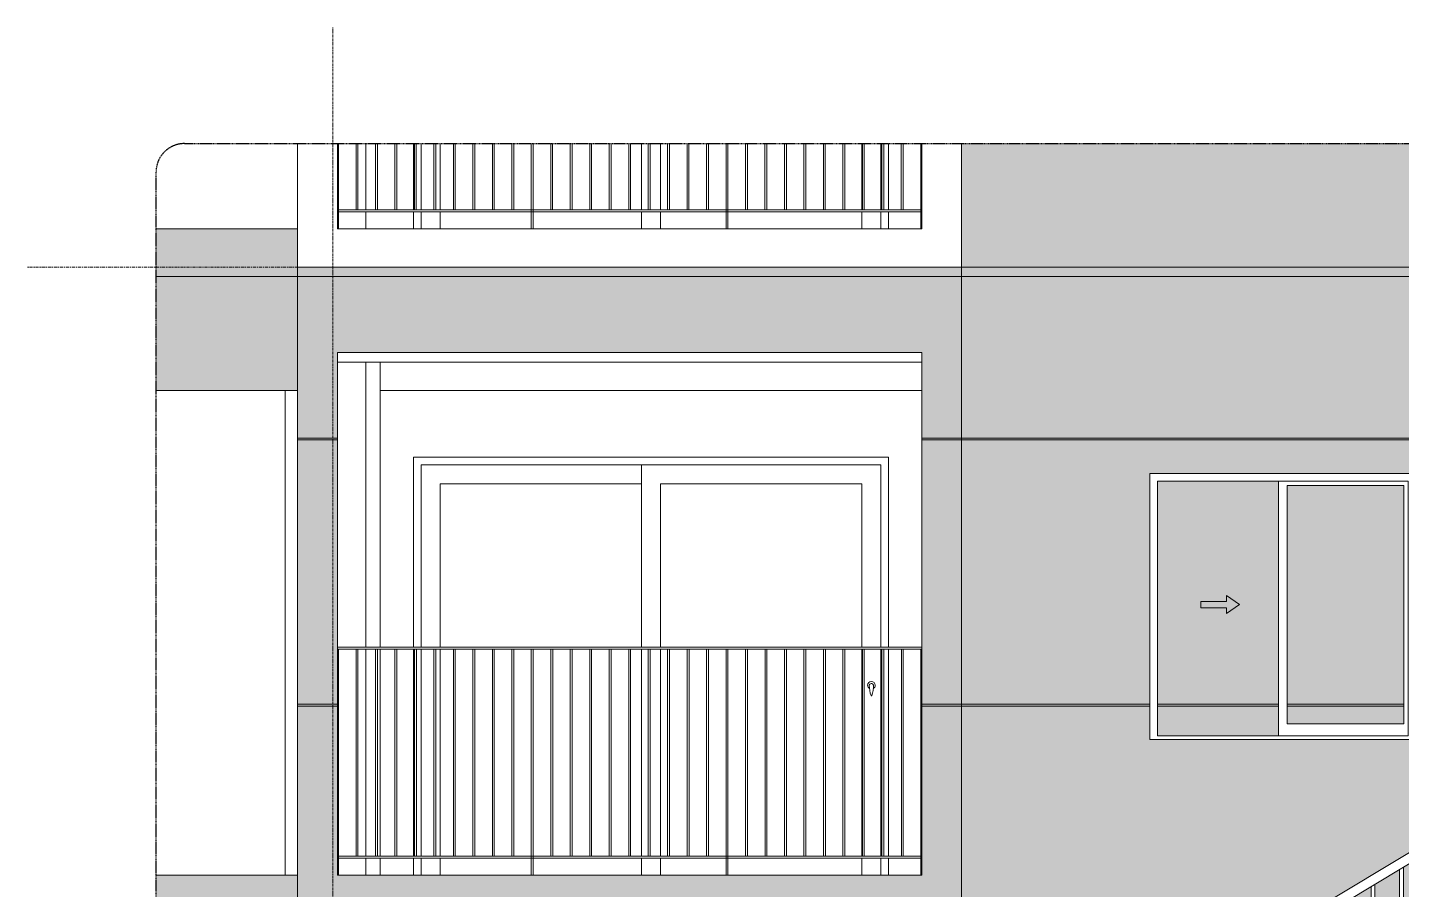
# Model space of a CAD drawing. Header units: millimetres. Extents: x 46644 to 147176, y -1287 to 53383.
# Drawn here: x 78097 to 85328, y 2325 to 6860 of the extents above; entities that cross this region are included whole.
import ezdxf

# ---------------------------------------------------------------- set-up
doc = ezdxf.new("R2010")
doc.units = ezdxf.units.MM
for name, pattern in [('Centre', [31.75, 6.35, -4.7625, 15.875, -4.7625]), ('Grid Line', [22.225, 12.7, -3.175, 3.175, -3.175]), ('Hidden', [7.14375, 4.7625, -2.38125])]:
    doc.linetypes.add(name, pattern=pattern)
for name, color, linetype, lineweight in [('0-3', 130, 'Continuous', 5), ('A-DETL-GENF', 92, 'Continuous', 18), ('A-DETL-GENF-2', 92, 'Hidden', 25), ('A-DOOR', 31, 'Continuous', 18), ('A-DOOR-FRAM-1', 31, 'Continuous', 18), ('A-FLOR-HRAL', 11, 'Continuous', 18), ('A-FLOR-HRAL-1', 250, 'Continuous', 18), ('A-FLOR-LEVL-2', 51, 'Centre', 9), ('A-GLAZ', 151, 'Continuous', 18), ('A-WALL', 113, 'Continuous', 18), ('A-WALL-PATT-4', 254, 'Continuous', 5), ('I-WALL', 2, 'Continuous', 18), ('S-BEAM-2', 250, 'Continuous', 18), ('S-COLS-4', 250, 'Continuous', 18), ('S-GRID-1', 1, 'Grid Line', 9)]:
    doc.layers.add(name, color=color, linetype=linetype, lineweight=lineweight)

# ---------------------------------------------------------------- blocks, each defined once
blk = doc.blocks.new('NCV_TKTC_KET CAU_rvt-3-TKCS_SẢNH - BẬC CẤP 1 - MẶT CẮT 1')
at = {"layer": 'S-BEAM-2'}
for p, q in [((-57852.6, 5100), (-60927.5, 5100)), ((-60702.6, 5100), (-60702.6, 4950)), ((-57852.6, 4950), (-60702.6, 4950))]:
    blk.add_line(p, q, dxfattribs=at)
at = {"layer": 'S-COLS-4'}
for p, q in [((-60777.6, 5900), (-60777.6, 6249.3)), ((-60777.6, 5800), (-60777.6, 5890)), ((-60702.6, 3600), (-60702.6, 5100)), ((-61202.6, 4950), (-61202.6, 2400)), ((-60702.6, 2500), (-60702.6, 3590)), ((-60702.6, 2400), (-60702.6, 2490))]:
    blk.add_line(p, q, dxfattribs=at)
blk = doc.blocks.new('1_FAMILY RVT - W01-WxH 1400x1400xmm-389822-TKCS_SẢNH - BẬC CẤP 1 - MẶT CẮT 1')
at = {"layer": 'A-DETL-GENF'}
blk.add_hatch(color=256, dxfattribs=at).paths.add_polyline_path([(-56248.1, 3776.5), (-56180.3, 3823.9), (-56248.1, 3871.4), (-56248.1, 3840.9), (-56383.5, 3840.9), (-56383.5, 3807), (-56248.1, 3807)])
for p, q in [((-56383.5, 3840.9), (-56383.5, 3807)), ((-56383.5, 3840.9), (-56248.1, 3840.9)), ((-56248.1, 3840.9), (-56383.5, 3840.9)), ((-56383.5, 3840.9), (-56383.5, 3807)), ((-56248.1, 3871.4), (-56248.1, 3840.9)), ((-56180.3, 3823.9), (-56248.1, 3871.4)), ((-56180.3, 3823.9), (-56248.1, 3871.4)), ((-56248.1, 3871.4), (-56248.1, 3840.9)), ((-56383.5, 3807), (-56248.1, 3807)), ((-56383.5, 3807), (-56248.1, 3807)), ((-56180.3, 3823.9), (-56248.1, 3776.5)), ((-56248.1, 3776.5), (-56180.3, 3823.9)), ((-56248.1, 3807), (-56248.1, 3776.5)), ((-56248.1, 3807), (-56248.1, 3776.5))]:
    blk.add_line(p, q, dxfattribs=at)
at = {"layer": 'A-GLAZ'}
for p, q in [((-55252.6, 4514.4), (-56652.6, 4514.4)), ((-56652.6, 4514.4), (-56652.6, 3114.4)), ((-55252.6, 4514.4), (-55252.6, 3114.4)), ((-56611.6, 4473.5), (-55293.5, 4473.5)), ((-56611.6, 3133.5), (-56611.6, 4473.5)), ((-55974.8, 4473.5), (-55974.8, 3133.5)), ((-55930.3, 3197), (-55930.3, 4450.9)), ((-55930.3, 4450.9), (-55316.1, 4450.9)), ((-55316.1, 4450.9), (-55316.1, 3197)), ((-55293.5, 3133.5), (-55293.5, 4473.5)), ((-55316.1, 3197), (-55930.3, 3197)), ((-55252.6, 3114.4), (-56652.6, 3114.4)), ((-55293.5, 3133.5), (-56611.6, 3133.5))]:
    blk.add_line(p, q, dxfattribs=at)
blk = doc.blocks.new('DEG_02-DEG_03 - DEG_02-2500x2400mm-CỬA ĐI 02 CÁNH TRƯỢT-625766-TKCS_SẢNH - BẬC CẤP 1 - MẶT CẮT 1')
at = {"layer": 'A-DOOR'}
for p, q in [((-58067.6, 4560), (-59327.6, 4560)), ((-59327.6, 3600), (-59327.6, 4560)), ((-58067.6, 4560), (-58067.6, 3600)), ((-60387.6, 4460), (-60387.6, 3600)), ((-60387.6, 4460), (-59327.6, 4460)), ((-59227.6, 4460), (-59227.6, 3600)), ((-59227.6, 4460), (-58167.6, 4460)), ((-58167.6, 3600), (-58167.6, 4460)), ((-60387.6, 3590), (-60387.6, 2500)), ((-59327.6, 2500), (-59327.6, 3590)), ((-59227.6, 3590), (-59227.6, 2500)), ((-58167.6, 2500), (-58167.6, 3590)), ((-58067.6, 3590), (-58067.6, 2500)), ((-60387.6, 2490), (-60387.6, 2400)), ((-59327.6, 2400), (-59327.6, 2490)), ((-59227.6, 2490), (-59227.6, 2400)), ((-58167.6, 2400), (-58167.6, 2490)), ((-58067.6, 2490), (-58067.6, 2400))]:
    blk.add_line(p, q, dxfattribs=at)
at = {"layer": 'A-DOOR', "flags": 128}
blk.add_lwpolyline([(-58116.1, 3408.7), (-58116.8, 3408.7), (-58118.2, 3408.7), (-58119, 3408.7), (-58119.1, 3408.7)], dxfattribs=at)
at = {"layer": 'A-DOOR'}
for centre, radius, start, end in [((-58117.6, 3400), 20, 0, 180), ((-58117.6, 3400), 20, 180, 240), ((-58119.1, 3399.2), 9.45, 90, 180), ((-57963.8, 3399.2), 164.8, 180, 199.13397), ((-58116.1, 3399.2), 9.45, 0, 90), ((-58271.4, 3399.2), 164.8, 340.86603, 0), ((-58117.6, 3400), 20, 300, 0), ((-58117.2, 3346), 2.34, 199.13397, 261.03098), ((-58117.9, 3346), 2.34, 278.96902, 340.86603)]:
    blk.add_arc(centre, radius, start, end, dxfattribs=at)
at = {"layer": 'A-DOOR-FRAM-1'}
for p, q in [((-58027.6, 4600), (-60527.6, 4600)), ((-60527.6, 4600), (-60527.6, 3600)), ((-60487.6, 3600), (-60487.6, 4560)), ((-60487.6, 4560), (-58067.6, 4560)), ((-58067.6, 3600), (-58067.6, 4560)), ((-58027.6, 4600), (-58027.6, 3600)), ((-60527.6, 3590), (-60527.6, 2500)), ((-60487.6, 2500), (-60487.6, 3590)), ((-58067.6, 2500), (-58067.6, 3590)), ((-58027.6, 3590), (-58027.6, 2500)), ((-60527.6, 2490), (-60527.6, 2400)), ((-60487.6, 2400), (-60487.6, 2490)), ((-58067.6, 2400), (-58067.6, 2490)), ((-58027.6, 2490), (-58027.6, 2400))]:
    blk.add_line(p, q, dxfattribs=at)
blk = doc.blocks.new('DEG_02-DEG_03 - DEG_02-2500x2400mm-CỬA ĐI 02 CÁNH TRƯỢT-V43-TKCS_SẢNH - BẬC CẤP 1 - MẶT CẮT 1')
at = {"layer": 'A-DOOR'}
for p, q in [((-60387.6, 6249.3), (-60387.6, 5900)), ((-59327.6, 5900), (-59327.6, 6249.3)), ((-59227.6, 6249.3), (-59227.6, 5900)), ((-58167.6, 5900), (-58167.6, 6249.3)), ((-58067.6, 6249.3), (-58067.6, 5900)), ((-60387.6, 5890), (-60387.6, 5800)), ((-59327.6, 5800), (-59327.6, 5890)), ((-59227.6, 5890), (-59227.6, 5800)), ((-58167.6, 5800), (-58167.6, 5890)), ((-58067.6, 5890), (-58067.6, 5800))]:
    blk.add_line(p, q, dxfattribs=at)
at = {"layer": 'A-DOOR-FRAM-1'}
for p, q in [((-60527.6, 6249.3), (-60527.6, 5900)), ((-60487.6, 5900), (-60487.6, 6249.3)), ((-58067.6, 5900), (-58067.6, 6249.3)), ((-58027.6, 6249.3), (-58027.6, 5900)), ((-60527.6, 5890), (-60527.6, 5800)), ((-60487.6, 5800), (-60487.6, 5890)), ((-58067.6, 5800), (-58067.6, 5890)), ((-58027.6, 5890), (-58027.6, 5800))]:
    blk.add_line(p, q, dxfattribs=at)
blk = doc.blocks.new('Railing - 10mm-1251313-TKCS_SẢNH - BẬC CẤP 1 - MẶT CẮT 1')
at = {"layer": 'A-FLOR-HRAL'}
for p, q in [((-60830.1, 5900), (-60830.1, 6249.3)), ((-60820.1, 6249.3), (-60820.1, 5900))]:
    blk.add_line(p, q, dxfattribs=at)
blk = doc.blocks.new('Railing - 50 x 10mm-1251315-TKCS_SẢNH - BẬC CẤP 1 - MẶT CẮT 1')
at = {"layer": 'A-FLOR-HRAL'}
for p, q in [((-59907.6, 5800), (-59907.6, 6249.3)), ((-59897.6, 6249.3), (-59897.6, 5800))]:
    blk.add_line(p, q, dxfattribs=at)
blk = doc.blocks.new('Railing - 50 x 10mm-1251311-TKCS_SẢNH - BẬC CẤP 1 - MẶT CẮT 1')
at = {"layer": 'A-FLOR-HRAL'}
blk.add_line((-60922.6, 6249.3), (-60922.6, 5800), dxfattribs=at)
blk = doc.blocks.new('Railing - 50 x 10mm-V45-TKCS_SẢNH - BẬC CẤP 1 - MẶT CẮT 1')
at = {"layer": 'A-FLOR-HRAL'}
blk.add_line((-57857.6, 5800), (-57857.6, 6249.3), dxfattribs=at)
blk = doc.blocks.new('Railing - Railing-1235163-TKCS_SẢNH - BẬC CẤP 1 - MẶT CẮT 1')
at = {"layer": 'A-FLOR-HRAL'}
for p, q in [((-60927.564287, 5900), (-57852.564287, 5900)), ((-60927.564287, 5890), (-57852.564287, 5890))]:
    blk.add_line(p, q, dxfattribs=at)
for name, p in [('Railing - 50 x 10mm-1251311-TKCS_SẢNH - BẬC CẤP 1 - MẶT CẮT 1', (0, 0)), ('Railing - 10mm-1251313-TKCS_SẢNH - BẬC CẤP 1 - MẶT CẮT 1', (0, 0)), ('Railing - 10mm-1251313-TKCS_SẢNH - BẬC CẤP 1 - MẶT CẮT 1', (102.5, 0)), ('Railing - 10mm-1251313-TKCS_SẢNH - BẬC CẤP 1 - MẶT CẮT 1', (205, 0)), ('Railing - 10mm-1251313-TKCS_SẢNH - BẬC CẤP 1 - MẶT CẮT 1', (307.5, 0)), ('Railing - 10mm-1251313-TKCS_SẢNH - BẬC CẤP 1 - MẶT CẮT 1', (410, 0)), ('Railing - 10mm-1251313-TKCS_SẢNH - BẬC CẤP 1 - MẶT CẮT 1', (512.5, 0)), ('Railing - 10mm-1251313-TKCS_SẢNH - BẬC CẤP 1 - MẶT CẮT 1', (615, 0)), ('Railing - 10mm-1251313-TKCS_SẢNH - BẬC CẤP 1 - MẶT CẮT 1', (717.5, 0)), ('Railing - 10mm-1251313-TKCS_SẢNH - BẬC CẤP 1 - MẶT CẮT 1', (820, 0)), ('Railing - 50 x 10mm-1251315-TKCS_SẢNH - BẬC CẤP 1 - MẶT CẮT 1', (0, 0)), ('Railing - 10mm-1251313-TKCS_SẢNH - BẬC CẤP 1 - MẶT CẮT 1', (1025, 0)), ('Railing - 10mm-1251313-TKCS_SẢNH - BẬC CẤP 1 - MẶT CẮT 1', (1127.5, 0)), ('Railing - 10mm-1251313-TKCS_SẢNH - BẬC CẤP 1 - MẶT CẮT 1', (1230, 0)), ('Railing - 10mm-1251313-TKCS_SẢNH - BẬC CẤP 1 - MẶT CẮT 1', (1332.5, 0)), ('Railing - 10mm-1251313-TKCS_SẢNH - BẬC CẤP 1 - MẶT CẮT 1', (1435, 0)), ('Railing - 10mm-1251313-TKCS_SẢNH - BẬC CẤP 1 - MẶT CẮT 1', (1537.5, 0)), ('Railing - 10mm-1251313-TKCS_SẢNH - BẬC CẤP 1 - MẶT CẮT 1', (1640, 0)), ('Railing - 10mm-1251313-TKCS_SẢNH - BẬC CẤP 1 - MẶT CẮT 1', (1742.5, 0)), ('Railing - 10mm-1251313-TKCS_SẢNH - BẬC CẤP 1 - MẶT CẮT 1', (1845, 0)), ('Railing - 50 x 10mm-1251315-TKCS_SẢNH - BẬC CẤP 1 - MẶT CẮT 1', (1025, 0)), ('Railing - 10mm-1251313-TKCS_SẢNH - BẬC CẤP 1 - MẶT CẮT 1', (2050, 0)), ('Railing - 10mm-1251313-TKCS_SẢNH - BẬC CẤP 1 - MẶT CẮT 1', (2152.5, 0)), ('Railing - 10mm-1251313-TKCS_SẢNH - BẬC CẤP 1 - MẶT CẮT 1', (2255, 0)), ('Railing - 10mm-1251313-TKCS_SẢNH - BẬC CẤP 1 - MẶT CẮT 1', (2357.5, 0)), ('Railing - 10mm-1251313-TKCS_SẢNH - BẬC CẤP 1 - MẶT CẮT 1', (2460, 0)), ('Railing - 10mm-1251313-TKCS_SẢNH - BẬC CẤP 1 - MẶT CẮT 1', (2562.5, 0)), ('Railing - 10mm-1251313-TKCS_SẢNH - BẬC CẤP 1 - MẶT CẮT 1', (2665, 0)), ('Railing - 10mm-1251313-TKCS_SẢNH - BẬC CẤP 1 - MẶT CẮT 1', (2767.5, 0)), ('Railing - 10mm-1251313-TKCS_SẢNH - BẬC CẤP 1 - MẶT CẮT 1', (2870, 0)), ('Railing - 50 x 10mm-V45-TKCS_SẢNH - BẬC CẤP 1 - MẶT CẮT 1', (0, 0))]:
    blk.add_blockref(name, p)
blk = doc.blocks.new('Railing - 10mm-V49-TKCS_SẢNH - BẬC CẤP 1 - MẶT CẮT 1')
at = {"layer": 'A-FLOR-HRAL'}
for p, q in [((-60830.064287, 2500), (-60830.064287, 3590)), ((-60820.064287, 3590), (-60820.064287, 2500))]:
    blk.add_line(p, q, dxfattribs=at)
blk = doc.blocks.new('Railing - 50 x 10mm-V50-TKCS_SẢNH - BẬC CẤP 1 - MẶT CẮT 1')
at = {"layer": 'A-FLOR-HRAL'}
for p, q in [((-59897.564287, 3590), (-59907.564287, 3590)), ((-59907.564287, 2400), (-59907.564287, 3590)), ((-59897.564287, 3590), (-59897.564287, 2400))]:
    blk.add_line(p, q, dxfattribs=at)
blk = doc.blocks.new('Railing - 50 x 10mm-V51-TKCS_SẢNH - BẬC CẤP 1 - MẶT CẮT 1')
at = {"layer": 'A-FLOR-HRAL'}
for q in [(-60927.5, 3590), (-60922.6, 2400)]:
    blk.add_line((-60922.6, 3590), q, dxfattribs=at)
blk = doc.blocks.new('Railing - 50 x 10mm-V52-TKCS_SẢNH - BẬC CẤP 1 - MẶT CẮT 1')
at = {"layer": 'A-FLOR-HRAL'}
for p in [(-57852.564287, 3590), (-57857.564287, 2400)]:
    blk.add_line(p, (-57857.564287, 3590), dxfattribs=at)
blk = doc.blocks.new('Railing - Railing-1601230-TKCS_SẢNH - BẬC CẤP 1 - MẶT CẮT 1')
at = {"layer": 'A-FLOR-HRAL'}
for p, q in [((-60927.5, 2500), (-57852.6, 2500)), ((-60927.5, 2490), (-57852.6, 2490))]:
    blk.add_line(p, q, dxfattribs=at)
for name, p in [('Railing - 50 x 10mm-V51-TKCS_SẢNH - BẬC CẤP 1 - MẶT CẮT 1', (0, 0)), ('Railing - 10mm-V49-TKCS_SẢNH - BẬC CẤP 1 - MẶT CẮT 1', (0, 0)), ('Railing - 10mm-V49-TKCS_SẢNH - BẬC CẤP 1 - MẶT CẮT 1', (102.5, 0)), ('Railing - 10mm-V49-TKCS_SẢNH - BẬC CẤP 1 - MẶT CẮT 1', (205, 0)), ('Railing - 10mm-V49-TKCS_SẢNH - BẬC CẤP 1 - MẶT CẮT 1', (307.5, 0)), ('Railing - 10mm-V49-TKCS_SẢNH - BẬC CẤP 1 - MẶT CẮT 1', (410, 0)), ('Railing - 10mm-V49-TKCS_SẢNH - BẬC CẤP 1 - MẶT CẮT 1', (512.5, 0)), ('Railing - 10mm-V49-TKCS_SẢNH - BẬC CẤP 1 - MẶT CẮT 1', (615, 0)), ('Railing - 10mm-V49-TKCS_SẢNH - BẬC CẤP 1 - MẶT CẮT 1', (717.5, 0)), ('Railing - 10mm-V49-TKCS_SẢNH - BẬC CẤP 1 - MẶT CẮT 1', (820, 0)), ('Railing - 50 x 10mm-V50-TKCS_SẢNH - BẬC CẤP 1 - MẶT CẮT 1', (0, 0)), ('Railing - 10mm-V49-TKCS_SẢNH - BẬC CẤP 1 - MẶT CẮT 1', (1025, 0)), ('Railing - 10mm-V49-TKCS_SẢNH - BẬC CẤP 1 - MẶT CẮT 1', (1127.5, 0)), ('Railing - 10mm-V49-TKCS_SẢNH - BẬC CẤP 1 - MẶT CẮT 1', (1230, 0)), ('Railing - 10mm-V49-TKCS_SẢNH - BẬC CẤP 1 - MẶT CẮT 1', (1332.5, 0)), ('Railing - 10mm-V49-TKCS_SẢNH - BẬC CẤP 1 - MẶT CẮT 1', (1435, 0)), ('Railing - 10mm-V49-TKCS_SẢNH - BẬC CẤP 1 - MẶT CẮT 1', (1537.5, 0)), ('Railing - 10mm-V49-TKCS_SẢNH - BẬC CẤP 1 - MẶT CẮT 1', (1640, 0)), ('Railing - 10mm-V49-TKCS_SẢNH - BẬC CẤP 1 - MẶT CẮT 1', (1742.5, 0)), ('Railing - 10mm-V49-TKCS_SẢNH - BẬC CẤP 1 - MẶT CẮT 1', (1845, 0)), ('Railing - 50 x 10mm-V50-TKCS_SẢNH - BẬC CẤP 1 - MẶT CẮT 1', (1025, 0)), ('Railing - 10mm-V49-TKCS_SẢNH - BẬC CẤP 1 - MẶT CẮT 1', (2050, 0)), ('Railing - 10mm-V49-TKCS_SẢNH - BẬC CẤP 1 - MẶT CẮT 1', (2152.5, 0)), ('Railing - 10mm-V49-TKCS_SẢNH - BẬC CẤP 1 - MẶT CẮT 1', (2255, 0)), ('Railing - 10mm-V49-TKCS_SẢNH - BẬC CẤP 1 - MẶT CẮT 1', (2357.5, 0)), ('Railing - 10mm-V49-TKCS_SẢNH - BẬC CẤP 1 - MẶT CẮT 1', (2460, 0)), ('Railing - 10mm-V49-TKCS_SẢNH - BẬC CẤP 1 - MẶT CẮT 1', (2562.5, 0)), ('Railing - 10mm-V49-TKCS_SẢNH - BẬC CẤP 1 - MẶT CẮT 1', (2665, 0)), ('Railing - 10mm-V49-TKCS_SẢNH - BẬC CẤP 1 - MẶT CẮT 1', (2767.5, 0)), ('Railing - 10mm-V49-TKCS_SẢNH - BẬC CẤP 1 - MẶT CẮT 1', (2870, 0)), ('Railing - 50 x 10mm-V52-TKCS_SẢNH - BẬC CẤP 1 - MẶT CẮT 1', (0, 0))]:
    blk.add_blockref(name, p)
blk = doc.blocks.new('Top Rail Type - Top Rail_Internal_-1601234-TKCS_SẢNH - BẬC CẤP 1 - MẶT CẮT 1')
at = {"layer": 'A-FLOR-HRAL'}
for p, q in [((-57852.6, 3600), (-60927.5, 3600)), ((-60927.5, 3590), (-57852.6, 3590))]:
    blk.add_line(p, q, dxfattribs=at)
blk = doc.blocks.new('Railing - 20mm-2407305-TKCS_SẢNH - BẬC CẤP 1 - MẶT CẮT 1')
at = {"layer": 'A-FLOR-HRAL'}
for p, q in [((-54737.6, 2790.7), (-54737.6, 1913.7)), ((-54717.6, 1925.7), (-54717.6, 2802.7))]:
    blk.add_line(p, q, dxfattribs=at)
blk = doc.blocks.new('Railing - 20mm-2407303-TKCS_SẢNH - BẬC CẤP 1 - MẶT CẮT 1')
at = {"layer": 'A-FLOR-HRAL'}
for p, q in [((-54887.6, 2700.7), (-54887.6, 1823.7)), ((-54867.6, 1835.7), (-54867.6, 2712.7))]:
    blk.add_line(p, q, dxfattribs=at)
blk = doc.blocks.new('Railing - 20mm-2407301-TKCS_SẢNH - BẬC CẤP 1 - MẶT CẮT 1')
at = {"layer": 'A-FLOR-HRAL'}
for p, q in [((-54672.6, 2829.7), (-54672.6, 1952.7)), ((-54652.6, 2000), (-54652.6, 2841.7))]:
    blk.add_line(p, q, dxfattribs=at)
blk = doc.blocks.new('Railing - 20mm-2407299-TKCS_SẢNH - BẬC CẤP 1 - MẶT CẮT 1')
at = {"layer": 'A-FLOR-HRAL'}
for p, q in [((-55852.6, 2121.7), (-55852.6, 1280)), ((-55832.6, 1280), (-55832.6, 2133.7)), ((-55842.6, 1280), (-55852.6, 1280))]:
    blk.add_line(p, q, dxfattribs=at)
blk = doc.blocks.new('Railing - Railing-2412075-TKCS_SẢNH - BẬC CẤP 1 - MẶT CẮT 1')
for name, p in [('Railing - 20mm-2407301-TKCS_SẢNH - BẬC CẤP 1 - MẶT CẮT 1', (0, 0)), ('Railing - 20mm-2407305-TKCS_SẢNH - BẬC CẤP 1 - MẶT CẮT 1', (0, 0)), ('Railing - 20mm-2407303-TKCS_SẢNH - BẬC CẤP 1 - MẶT CẮT 1', (0, 0)), ('Railing - 20mm-2407305-TKCS_SẢNH - BẬC CẤP 1 - MẶT CẮT 1', (-300, -180)), ('Railing - 20mm-2407303-TKCS_SẢNH - BẬC CẤP 1 - MẶT CẮT 1', (-300, -180)), ('Railing - 20mm-2407305-TKCS_SẢNH - BẬC CẤP 1 - MẶT CẮT 1', (-600, -360)), ('Railing - 20mm-2407303-TKCS_SẢNH - BẬC CẤP 1 - MẶT CẮT 1', (-600, -360)), ('Railing - 20mm-2407305-TKCS_SẢNH - BẬC CẤP 1 - MẶT CẮT 1', (-900, -540)), ('Railing - 20mm-2407303-TKCS_SẢNH - BẬC CẤP 1 - MẶT CẮT 1', (-900, -540)), ('Railing - 20mm-2407299-TKCS_SẢNH - BẬC CẤP 1 - MẶT CẮT 1', (0, 0))]:
    blk.add_blockref(name, p)
blk = doc.blocks.new('Top Rail Type - Top Rail_Internal_-2412085-TKCS_SẢNH - BẬC CẤP 1 - MẶT CẮT 1')
at = {"layer": 'A-FLOR-HRAL'}
for p, q in [((-54652.6, 2900), (-55852.6, 2180)), ((-54652.6, 2900), (-54652.6, 2841.7)), ((-54652.6, 2841.7), (-55852.6, 2121.7)), ((-55852.6, 2121.7), (-55852.6, 2180))]:
    blk.add_line(p, q, dxfattribs=at)
blk = doc.blocks.new('BORDER VIEW - BORDER VIEW-2194379-TKCS_SẢNH - BẬC CẤP 1 - MẶT CẮT 1')
at = {"layer": 'A-DETL-GENF-2'}
for p, q in [((-61732.6, 6249.3), (-47721.2, 6249.3)), ((-61882.6, -70), (-61882.6, 6099.3))]:
    blk.add_line(p, q, dxfattribs=at)
blk.add_arc((-61732.6, 6099.3), 150, 90, 180, dxfattribs=at)

msp = doc.modelspace()

# ---------------------------------------------------------------- hatches: boundary and pattern name
at = {"layer": 'A-WALL-PATT-4'}
for points in [[(85403.2, 5550), (86603.2, 5550), (86603.2, 6249.3), (83013.2, 6249.3), (83013.2, 5550), (85362.3, 5550)], [(78773.1, 5550), (79518.2, 5550), (79518.2, 5800), (78773.1, 5800)], [(79518.3, 4950), (79518.2, 5550), (78773.1, 5550), (78773.1, 4950)], [(79728.3, 4690), (79728.3, 4700), (79518.3, 4700), (79518.3, 4690), (79653.3, 4690)], [(83013.2, 4690), (83013.2, 4700), (82803.2, 4700), (82803.2, 4690)], [(86603.2, 4690), (86603.2, 4700), (83013.2, 4700), (83013.2, 4690), (85945.5, 4690)], [(79728.3, 3290), (79728.3, 3300), (79518.3, 3300), (79518.3, 3290), (79653.3, 3290)], [(83013.2, 3290), (83013.2, 3300), (82803.2, 3300), (82803.2, 3290)], [(79518.3, 2200), (79518.3, 2400), (78773.1, 2400), (78773.1, 2200)]]:
    msp.add_hatch(color=256, dxfattribs=at).paths.add_polyline_path(points)
h = msp.add_hatch(color=256, dxfattribs=at)
h.paths.add_polyline_path([(79518.3, 2200), (83013.2, 2200), (83013.2, 3290), (82803.2, 3290), (82803.2, 2400), (79728.3, 2400), (79728.3, 3290), (79518.3, 3290), (79518.3, 3165.1)])
h.paths.add_polyline_path([(79728.3, 3300), (79728.3, 4690), (79518.3, 4690), (79518.3, 3300), (79653.3, 3300)])
h.paths.add_polyline_path([(82803.2, 3300), (83013.2, 3300), (83013.2, 4690), (82803.2, 4690), (82803.2, 4016.7)])
h.paths.add_polyline_path([(79728.3, 4700), (79728.3, 5150), (82803.2, 5150), (82803.2, 4700), (83013.2, 4700), (83013.2, 5600), (79518.3, 5600), (79518.3, 4700), (79653.3, 4700)])
h = msp.add_hatch(color=256, dxfattribs=at)
h.paths.add_polyline_path([(84933.6, 2200), (85018.1, 2200), (85018.1, 2250.7)])
h.paths.add_polyline_path([(83013.2, 2200), (84836.5, 2200), (86003.1, 2900), (86003.1, 2200), (86603.2, 2200), (86603.2, 3290), (85403.2, 3290), (85403.2, 3114.4), (84003.2, 3114.4), (84003.2, 3290), (83013.2, 3290), (83013.2, 2400)])
h.paths.add_polyline_path([(85038.1, 2200), (85168.1, 2200), (85168.1, 2340.7), (85038.1, 2262.7)])
h.paths.add_polyline_path([(85938.1, 2200), (85983.1, 2200), (85983.1, 2829.7), (85938.1, 2802.7), (85938.1, 2313.5)])
h.paths.add_polyline_path([(85918.1, 2200), (85918.1, 2790.7), (85788.1, 2712.7), (85788.1, 2200)])
h.paths.add_polyline_path([(85188.1, 2200), (85318.1, 2200), (85318.1, 2430.7), (85188.1, 2352.7), (85188.1, 2313.5)])
h.paths.add_polyline_path([(85768.1, 2200), (85768.1, 2700.7), (85638.1, 2622.7), (85638.1, 2200)])
h.paths.add_polyline_path([(85338.1, 2200), (85468.1, 2200), (85468.1, 2520.7), (85338.1, 2442.7), (85338.1, 2313.5)])
h.paths.add_polyline_path([(85488.1, 2200), (85618.1, 2200), (85618.1, 2610.7), (85488.1, 2532.7), (85488.1, 2313.5)])
h.paths.add_polyline_path([(84147.7, 3133.4), (84681, 3133.4), (84681, 3290), (84044.1, 3290), (84044.1, 3133.4)])
h.paths.add_polyline_path([(85339.7, 3197), (85339.7, 3290), (84725.4, 3290), (84725.4, 3197)])
h.paths.add_polyline_path([(83013.2, 3300), (84003.2, 3300), (84003.2, 4514.4), (85403.2, 4514.4), (85403.2, 3300), (86603.2, 3300), (86603.2, 4690), (83013.2, 4690), (83013.2, 4016.7)])
h.paths.add_polyline_path([(84475.4, 3300), (84681, 3300), (84681, 4473.5), (84044.1, 4473.5), (84044.1, 3300), (84407.7, 3300)])
h.paths.add_polyline_path([(85339.7, 3300), (85339.7, 4450.9), (84725.4, 4450.9), (84725.4, 3300)])
h.paths.add_polyline_path([(84407.7, 3776.5), (84407.7, 3807), (84272.2, 3807), (84272.2, 3840.9), (84407.7, 3840.9), (84407.7, 3871.4), (84475.4, 3823.9), (84451.3, 3807)])
h.paths.add_polyline_path([(83013.2, 4700), (86603.2, 4700), (86603.2, 5600), (83013.2, 5600), (83013.2, 4868.3)])
h = msp.add_hatch(color=256, dxfattribs=at)
h.paths.add_polyline_path([(86603.2, 3290), (86603.2, 3300), (85403.2, 3300), (85403.2, 3290), (85945.5, 3290)])
h.paths.add_polyline_path([(83013.2, 3290), (84003.2, 3290), (84003.2, 3300), (83013.2, 3300)])
h.paths.add_polyline_path([(84044.1, 3290), (84681, 3290), (84681, 3300), (84044.1, 3300)])
h.paths.add_polyline_path([(85339.7, 3290), (85339.7, 3300), (84725.4, 3300), (84725.4, 3290)])

# ---------------------------------------------------------------- linework, layer by layer
at = {"layer": 'A-FLOR-LEVL-2'}
msp.add_line((78096.7, 5600), (93759.4, 5600), dxfattribs=at)
at = {"layer": 'A-WALL'}
for p, q in [((79518.2, 5550), (79518.2, 6249.3)), ((79728.2, 5800), (79728.2, 6249.3)), ((79878.2, 6249.3), (79878.2, 5900)), ((80128.2, 5900), (80128.2, 6249.3)), ((82628.2, 6249.3), (82628.2, 5900)), ((82803.2, 6249.3), (82803.2, 5800)), ((83013.2, 2200), (83013.2, 6249.3)), ((79878.2, 5890), (79878.2, 5800)), ((80128.2, 5800), (80128.2, 5890)), ((82628.2, 5890), (82628.2, 5800)), ((82803.2, 5800), (79728.2, 5800)), ((79518.3, 5600), (79518.3, 1900)), ((86603.2, 5600), (79518.3, 5600)), ((79518.2, 5550), (86603.2, 5550)), ((79728.3, 5150), (82803.2, 5150)), ((79728.3, 2400), (79728.3, 5150)), ((82803.2, 5150), (82803.2, 2400)), ((79878.2, 5100), (79878.2, 3600)), ((78773.1, 4950), (79518.3, 4950)), ((79518.3, 4700), (79728.3, 4700)), ((79728.3, 4690), (79518.3, 4690)), ((82803.2, 4700), (86603.2, 4700)), ((86603.2, 4690), (82803.2, 4690)), ((80128.2, 3600), (80128.2, 4600)), ((80128.2, 4600), (82628.2, 4600)), ((82628.2, 4600), (82628.2, 3600)), ((79878.2, 3590), (79878.2, 2500)), ((80128.2, 2500), (80128.2, 3590)), ((82628.2, 3590), (82628.2, 2500)), ((79518.3, 3300), (79728.3, 3300)), ((79728.3, 3290), (79518.3, 3290)), ((82803.2, 3300), (84003.2, 3300)), ((84003.2, 3290), (82803.2, 3290)), ((84044.1, 3300), (84681, 3300)), ((84681, 3290), (84044.1, 3290)), ((84725.4, 3300), (85339.7, 3300)), ((85339.7, 3290), (84725.4, 3290)), ((79878.2, 2490), (79878.2, 2400)), ((80128.2, 2400), (80128.2, 2490)), ((82628.2, 2490), (82628.2, 2400)), ((79518.3, 2400), (78773.1, 2400)), ((82803.2, 2400), (79728.3, 2400))]:
    msp.add_line(p, q, dxfattribs=at)
at = {"layer": 'I-WALL'}
for p, q in [((79518.2, 5800), (78773.1, 5800)), ((78773.1, 5550), (79518.2, 5550))]:
    msp.add_line(p, q, dxfattribs=at)
at = {"layer": 'S-GRID-1'}
for p, q in [((79703.2, 5610.1), (79703.2, 6860.1)), ((79703.2, 541.8), (79703.2, 5610.1))]:
    msp.add_line(p, q, dxfattribs=at)

# ---------------------------------------------------------------- block references
at = {"layer": '0-3'}
msp.add_blockref('NCV_TKTC_KET CAU_rvt-3-TKCS_SẢNH - BẬC CẤP 1 - MẶT CẮT 1', (140655.8, 0), dxfattribs=at)
at = {"layer": 'A-DETL-GENF'}
msp.add_blockref('BORDER VIEW - BORDER VIEW-2194379-TKCS_SẢNH - BẬC CẤP 1 - MẶT CẮT 1', (140655.8, 0), dxfattribs=at)
at = {"layer": 'A-DOOR'}
for name in ['DEG_02-DEG_03 - DEG_02-2500x2400mm-CỬA ĐI 02 CÁNH TRƯỢT-V43-TKCS_SẢNH - BẬC CẤP 1 - MẶT CẮT 1', 'DEG_02-DEG_03 - DEG_02-2500x2400mm-CỬA ĐI 02 CÁNH TRƯỢT-625766-TKCS_SẢNH - BẬC CẤP 1 - MẶT CẮT 1']:
    msp.add_blockref(name, (140655.8, 0), dxfattribs=at)
at = {"layer": 'A-FLOR-HRAL'}
for name in ['Railing - Railing-1235163-TKCS_SẢNH - BẬC CẤP 1 - MẶT CẮT 1', 'Top Rail Type - Top Rail_Internal_-1601234-TKCS_SẢNH - BẬC CẤP 1 - MẶT CẮT 1', 'Railing - Railing-1601230-TKCS_SẢNH - BẬC CẤP 1 - MẶT CẮT 1', 'Top Rail Type - Top Rail_Internal_-2412085-TKCS_SẢNH - BẬC CẤP 1 - MẶT CẮT 1']:
    msp.add_blockref(name, (140655.8, 0), dxfattribs=at)
at = {"layer": 'A-FLOR-HRAL-1'}
msp.add_blockref('Railing - Railing-2412075-TKCS_SẢNH - BẬC CẤP 1 - MẶT CẮT 1', (140655.8, 0), dxfattribs=at)
at = {"layer": 'A-GLAZ'}
msp.add_blockref('1_FAMILY RVT - W01-WxH 1400x1400xmm-389822-TKCS_SẢNH - BẬC CẤP 1 - MẶT CẮT 1', (140655.8, 0), dxfattribs=at)

doc.saveas('drawing.dxf')
